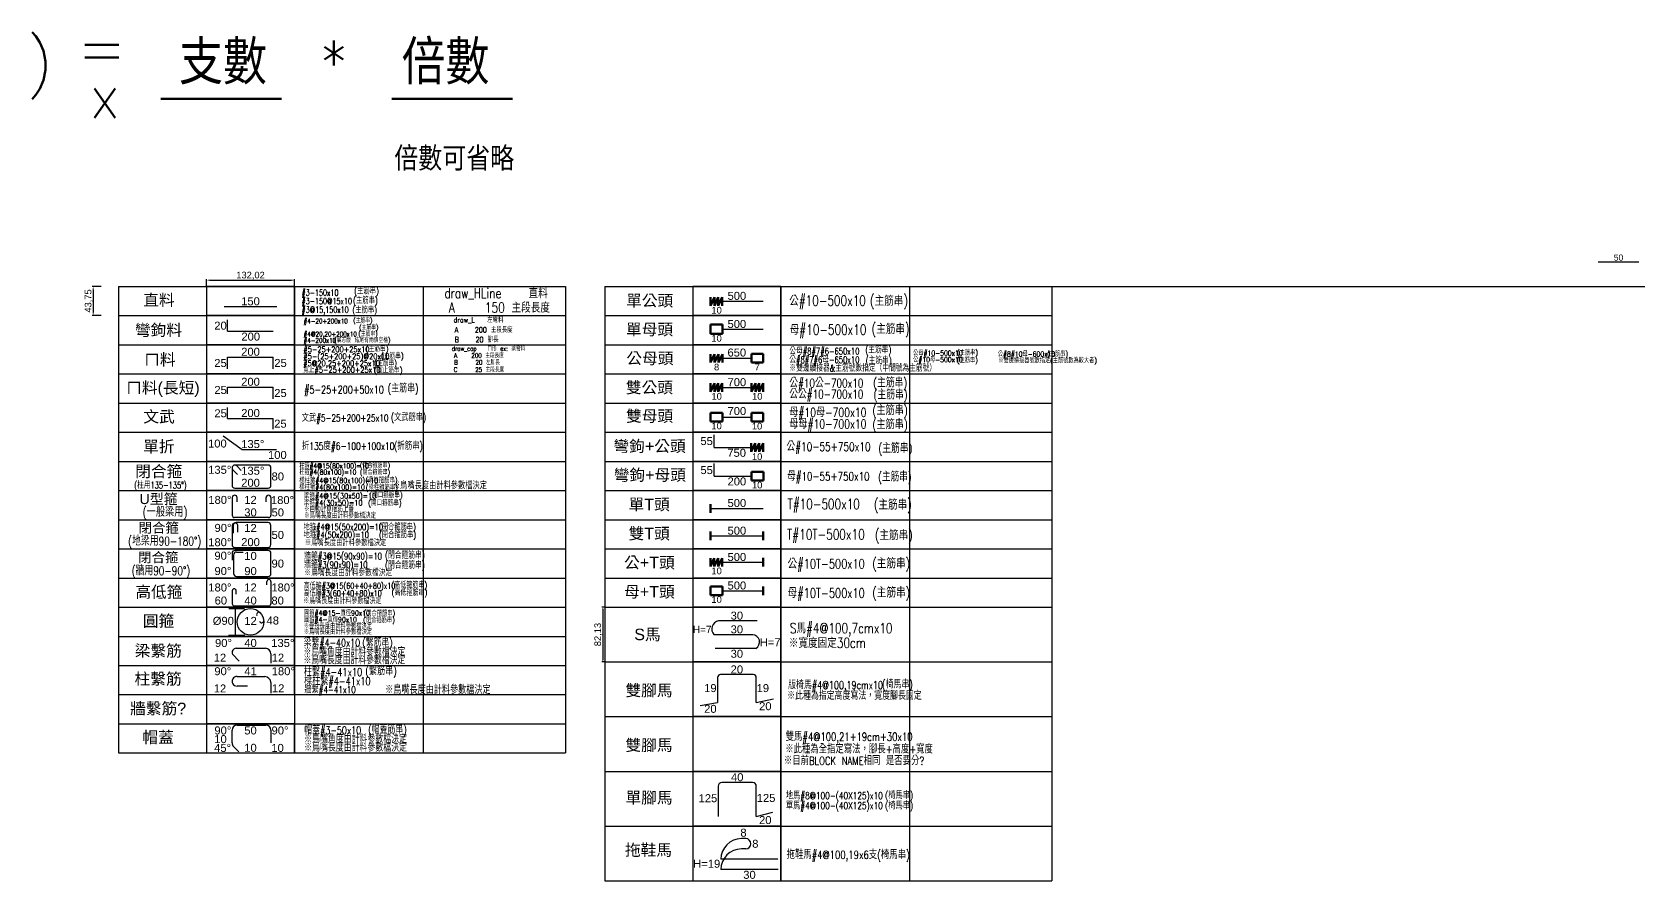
# Model space of a CAD drawing. Header units: centimetres. Extents: x 5610 to 10484, y -3338 to -105.
# Drawn here: x 8074 to 10484, y -1523 to -249 of the extents above; entities that cross this region are included whole.
import ezdxf
from ezdxf.enums import TextEntityAlignment as Align

# ---------------------------------------------------------------- set-up
doc = ezdxf.new("R2010")
doc.units = ezdxf.units.CM
doc.linetypes.add('DOT', pattern=[30, 15, -15])
for name, color, linetype in [('-取料', 31, 'Continuous'), ('1', 1, 'Continuous'), ('備註', 3, 'Continuous')]:
    doc.layers.add(name, color=color, linetype=linetype)
doc.styles.get("Standard").update_dxf_attribs({"font": 'arial.ttf'})
doc.styles.add('txt', font='txt.shx', dxfattribs={"height": 0.2, "bigfont": 'chineset.shx'})
doc.dimstyles.new('ISO-25', dxfattribs={"dimtxt": 2.5, "dimasz": 2.5, "dimexe": 1.25, "dimexo": 0.625, "dimtad": 1, "dimtxsty": 'Standard', "dimcen": 2.5, "dimadec": 0, "dimazin": 0, "dimtfac": 1, "dimtmove": 0, "dimatfit": 3, "dimfxl": 1, "dimarcsym": 0})

# ---------------------------------------------------------------- blocks, each defined once
blk = doc.blocks.new('*D42')
at = {"layer": '1', "color": 0, "lineweight": -2, "transparency": 16777216}
for p, q in [((8177.3, -630.7), (8163.9, -630.7)), ((8165.2, -635.7), (8165.2, -669.4)), ((8177.3, -674.4), (8163.9, -674.4))]:
    blk.add_line(p, q, dxfattribs=at)
at = {"layer": '1', "color": 0, "transparency": 16777216}
for points in [[(8164.3, -635.7), (8166, -635.7), (8165.2, -630.7)], [(8164.3, -669.4), (8166, -669.4), (8165.2, -674.4)]]:
    blk.add_solid(points, dxfattribs=at)
at = {"layer": 'Defpoints', "color": 0, "transparency": 16777216}
for p in [(8177.9, -630.7), (8165.2, -674.4), (8177.9, -674.4)]:
    blk.add_point(p, dxfattribs=at)
at = {"layer": '1', "color": 0, "transparency": 16777216, "insert": (8158.5, -652.5), "char_height": 10, "attachment_point": 5, "rotation": 90}
blk.add_mtext('43,75', dxfattribs=at)
blk = doc.blocks.new('*D43')
at = {"layer": '1', "color": 0, "lineweight": -2, "transparency": 16777216}
for p, q in [((8335.1, -630.6), (8335.1, -620)), ((8340.1, -621.3), (8462.2, -621.3)), ((8467.2, -630.6), (8467.2, -620))]:
    blk.add_line(p, q, dxfattribs=at)
at = {"layer": '1', "color": 0, "transparency": 16777216}
for points in [[(8340.1, -620.4), (8340.1, -622.1), (8335.1, -621.3)], [(8462.2, -620.4), (8462.2, -622.1), (8467.2, -621.3)]]:
    blk.add_solid(points, dxfattribs=at)
at = {"layer": 'Defpoints', "color": 0, "transparency": 16777216}
for p in [(8467.2, -621.3), (8335.1, -631.2), (8467.2, -631.2)]:
    blk.add_point(p, dxfattribs=at)
at = {"layer": '1', "color": 0, "transparency": 16777216, "insert": (8401.2, -614.6), "char_height": 10, "attachment_point": 5}
blk.add_mtext('132,02', dxfattribs=at)
blk = doc.blocks.new('*D44')
at = {"layer": '1', "color": 0, "lineweight": -2, "transparency": 16777216}
for p, q in [((8932, -1111.9), (8928.2, -1111.9)), ((8929.4, -1114.4), (8929.4, -1191.5)), ((8932, -1194), (8928.2, -1194))]:
    blk.add_line(p, q, dxfattribs=at)
at = {"layer": '1', "color": 0, "transparency": 16777216}
for points in [[(8929, -1114.4), (8929.8, -1114.4), (8929.4, -1111.9)], [(8929, -1191.5), (8929.8, -1191.5), (8929.4, -1194)]]:
    blk.add_solid(points, dxfattribs=at)
at = {"layer": 'Defpoints', "color": 0, "transparency": 16777216}
for p in [(8932.6, -1111.9), (8929.4, -1194), (8932.6, -1194)]:
    blk.add_point(p, dxfattribs=at)
at = {"layer": '1', "color": 0, "transparency": 16777216, "insert": (8922.8, -1153), "char_height": 10, "attachment_point": 5, "rotation": 90}
blk.add_mtext('82,13', dxfattribs=at)
blk = doc.blocks.new('draw_rebar_main')
at = {"layer": '1', "color": 1, "lineweight": 30}
blk.add_line((0, 0), (79.4, 0), dxfattribs=at)
at = {"layer": '1', "color": 2}
blk.add_attdef('A', text='', height=12, dxfattribs=at).set_placement((39.7, 2), align=Align.CENTER)
blk = doc.blocks.new('draw_rebar_double_fold')
at = {"layer": '1', "color": 1, "lineweight": 30}
for p, q in [((0, 0), (0, 17.5)), ((0, 17.5), (68.5, 17.5)), ((68.5, 0), (68.5, 17.5))]:
    blk.add_line(p, q, dxfattribs=at)
at = {"layer": '1', "color": 2}
blk.add_attdef('B', text='', height=12, dxfattribs=at).set_placement((34.3, 19.5), align=Align.CENTER)
blk.add_attdef('A', text='', height=12, dxfattribs=at).set_placement((-1.4, 2.6), align=Align.RIGHT)
blk.add_attdef('C', (70, 2.7), '', height=12, dxfattribs=at)
blk = doc.blocks.new('draw_rebar_double_fold_uneven')
at = {"color": 1, "lineweight": 30}
for p, q in [((0, 0), (0, 10.2)), ((0, 10.2), (68.5, 10.2)), ((68.5, -7.2), (68.5, 10.2))]:
    blk.add_line(p, q, dxfattribs=at)
at = {"color": 2}
blk.add_attdef('B', text='', height=12, dxfattribs=at).set_placement((34.3, 12.2), align=Align.CENTER)
blk.add_attdef('A', text='', height=12, dxfattribs=at).set_placement((-1.3, -0.1), align=Align.RIGHT)
blk.add_attdef('C', (69.9, -4.7), '', height=12, dxfattribs=at)
blk = doc.blocks.new('draw_rebar_single_fold')
at = {"layer": '1', "color": 1, "lineweight": 30}
for q in [(0, 17.3), (68.5, 0)]:
    blk.add_line((0, 0), q, dxfattribs=at)
at = {"layer": '1', "color": 2}
blk.add_attdef('A', text='', height=12, dxfattribs=at).set_placement((-1.4, 2.5), align=Align.RIGHT)
blk.add_attdef('B', text='', height=12, dxfattribs=at).set_placement((34.6, -13.9), align=Align.CENTER)
blk = doc.blocks.new('draw_rebar_single_fold_135')
at = {"layer": '1', "color": 1, "lineweight": 30}
for p, q in [((-28.4, 20.3), (0, 0)), ((0, 0), (51.6, 0))]:
    blk.add_line(p, q, dxfattribs=at)
at = {"color": 2}
blk.add_attdef('A', text='', height=12, dxfattribs=at).set_placement((-23.3, 2.9), align=Align.RIGHT)
blk.add_attdef('C', (-1.5, 2.1), '', height=12, dxfattribs=at)
blk.add_attdef('B', text='', height=12, dxfattribs=at).set_placement((52.7, -14.2), align=Align.CENTER)
blk = doc.blocks.new('draw_coupler_double_female')
at = {"color": 2, "lineweight": 50}
for p, q in [((18.1, 13), (0, 13)), ((0, 13), (0, 0)), ((18.1, 0), (0, 0)), ((18.1, 13), (18.1, 0)), ((61.5, 13), (61.5, 0)), ((79.4, 13), (61.5, 13)), ((79.4, 0.1), (61.5, 0)), ((79.4, 13), (79.4, 0))]:
    blk.add_line(p, q, dxfattribs=at)
at = {"color": 1, "lineweight": 30}
blk.add_line((18.1, 6.5), (61.5, 6.5), dxfattribs=at)
at = {"color": 2}
for tag, height, p in [('A', 12, (39.7, 9.9)), ('B', 10, (9.3, -11.5)), ('C', 10, (70, -11.8))]:
    blk.add_attdef(tag, text='', height=height, dxfattribs=at).set_placement(p, align=Align.CENTER)
blk = doc.blocks.new('draw_coupler_female_T')
at = {"color": 2, "lineweight": 50}
for p, q in [((18.1, 13), (0, 13)), ((0, 13), (0, 0)), ((18.1, 0), (0, 0)), ((18.1, 13), (18.1, 0)), ((79.4, 13), (79.4, 0))]:
    blk.add_line(p, q, dxfattribs=at)
at = {"color": 1, "lineweight": 30}
blk.add_line((18.1, 6.5), (79.4, 6.5), dxfattribs=at)
at = {"color": 2}
for tag, height, p in [('A', 12, (39.7, 8.5)), ('B', 10, (9.3, -11.6))]:
    blk.add_attdef(tag, text='', height=height, dxfattribs=at).set_placement(p, align=Align.CENTER)
blk = doc.blocks.new('draw_rebar_horse_slipper')
at = {"color": 1, "lineweight": 30}
for p, q in [((37.3, 46.5), (31, 46.5)), ((37.3, 46.5), (31, 46.5)), ((37.3, 31), (31, 31)), ((85.9, 0), (0, 0))]:
    blk.add_line(p, q, dxfattribs=at)
at = {"color": 1, "linetype": 'DOT', "lineweight": 30, "ltscale": 0.003}
blk.add_line((85.9, 15.5), (0, 15.5), dxfattribs=at)
at = {"color": 1, "lineweight": 30}
for centre, radius, start, end in [((31, 15.5), 31, 90, 180), ((31, 0), 31, 90, 180), ((37.3, 38.8), 7.75, 270, 90)]:
    blk.add_arc(centre, radius, start, end, dxfattribs=at)
at = {"color": 2}
for tag, p in [('C', (34, 49.4)), ('A', (43, -13.8))]:
    blk.add_attdef(tag, text='', height=12, dxfattribs=at).set_placement(p, align=Align.CENTER)
blk.add_attdef('D', (47.1, 32.8), '', height=12, dxfattribs=at)
blk.add_attdef('B', text='', height=12, dxfattribs=at).set_placement((-0.9, 2.8), align=Align.RIGHT)
blk = doc.blocks.new('draw_rebar_double_fold_wenwu')
at = {"layer": '1', "color": 1, "lineweight": 30}
for p, q in [((0, 0), (0, 16.1)), ((0, 0), (68.5, 0)), ((68.5, -16), (68.5, 0))]:
    blk.add_line(p, q, dxfattribs=at)
at = {"color": 2}
blk.add_attdef('A', text='', height=12, dxfattribs=at).set_placement((-1.3, 1.6), align=Align.RIGHT)
blk.add_attdef('B', text='', height=12, dxfattribs=at).set_placement((34.3, 2), align=Align.CENTER)
blk.add_attdef('C', (69.8, -14), '', height=12, dxfattribs=at)
blk = doc.blocks.new('draw_rebar_hoop_column')
at = {"color": 1, "lineweight": 30}
for p, q in [((-1.3, 30.9), (-1.2, 2.8)), ((0, 27.7), (7.1, 20.6)), ((56.1, 35.4), (3.2, 35.4)), ((13.4, 27), (6.3, 34)), ((60.6, 3.2), (60.6, 30.9)), ((3.2, -1.3), (56.1, -1.3))]:
    blk.add_line(p, q, dxfattribs=at)
for centre, radius, start, end in [((3.2, 30.9), 4.5, 45, 180), ((3.2, 30.9), 4.5, 90, 225), ((56.1, 30.9), 4.5, 0, 90), ((3.1, 3), 4.31, 177.3984, 271.0773), ((56.1, 3.2), 4.5, 270, 0)]:
    blk.add_arc(centre, radius, start, end, dxfattribs=at)
at = {"color": 2}
for tag, p in [('D', (-2.5, 21.5)), ('E', (-2.5, 1))]:
    blk.add_attdef(tag, text='', height=12.8, dxfattribs=at).set_placement(p, align=Align.RIGHT)
for tag, p in [('C', (31.7, 20)), ('A', (28.1, 0.8))]:
    blk.add_attdef(tag, text='', height=12.8, dxfattribs=at).set_placement(p, align=Align.CENTER)
blk.add_attdef('B', (61.6, 10.9), '', height=12.8, dxfattribs=at)
blk = doc.blocks.new('draw_rebar_hoop_U')
at = {"color": 1, "lineweight": 30}
for p, q in [((-1.1, 30.5), (-1.1, 2.8)), ((6.7, 24), (6.7, 30.5)), ((52.4, 24), (52.4, 30.5)), ((60.2, 30.5), (60.2, 2.8)), ((56.3, -1.1), (2.8, -1.1))]:
    blk.add_line(p, q, dxfattribs=at)
for centre, start, end in [((2.8, 30.5), 0, 180), ((56.3, 30.5), 0, 180), ((2.8, 2.8), 180, 270), ((56.3, 2.8), 270, 0)]:
    blk.add_arc(centre, 3.9, start, end, dxfattribs=at)
at = {"color": 2}
blk.add_attdef('D', text='', height=12.6, dxfattribs=at).set_placement((-2.3, 20.7), align=Align.RIGHT)
for tag, p in [('C', (27.9, 20.7)), ('A', (27.9, 0.9))]:
    blk.add_attdef(tag, text='', height=12.6, dxfattribs=at).set_placement(p, align=Align.CENTER)
for tag, p in [('E', (60.3, 20.4)), ('B', (61.2, 0.9))]:
    blk.add_attdef(tag, p, '', height=12.6, dxfattribs=at)
blk = doc.blocks.new('draw_rebar_hoop_ground')
at = {"color": 1, "lineweight": 30}
for p, q in [((-1.5, 33.1), (-1.6, 3.4)), ((0.4, 34.2), (0.4, 21.8)), ((55.9, 38.6), (4.9, 38.8)), ((7.5, 23.1), (7.5, 33.1)), ((60.4, 3.4), (60.4, 34.1)), ((2.9, -1.1), (55.9, -1.1))]:
    blk.add_line(p, q, dxfattribs=at)
for centre, radius, start, end in [((3, 33.6), 4.53, 353.3773, 186.6227), ((4.9, 34.3), 4.52, 90.2606, 181.0243), ((55.9, 34.1), 4.5, 0, 90), ((2.9, 3.4), 4.5, 180, 270), ((55.9, 3.4), 4.5, 270, 0)]:
    blk.add_arc(centre, radius, start, end, dxfattribs=at)
at = {"color": 2}
for tag, p in [('D', (-2.6, 23.8)), ('E', (-2.7, 0.9))]:
    blk.add_attdef(tag, text='', height=12.8, dxfattribs=at).set_placement(p, align=Align.RIGHT)
for tag, p in [('C', (27.9, 23.7)), ('A', (27.9, 1))]:
    blk.add_attdef(tag, text='', height=12.8, dxfattribs=at).set_placement(p, align=Align.CENTER)
blk.add_attdef('B', (61.5, 12.6), '', height=12.8, dxfattribs=at)
blk = doc.blocks.new('draw_rebar_hoop_wall1')
at = {"color": 1, "lineweight": 30}
for p, q in [((-3.6, 33.1), (-3.6, 23.1)), ((-1.4, 30.7), (-1.3, 3.2)), ((50.2, 37.6), (0.9, 37.6)), ((3.1, 35.2), (13.1, 35.2)), ((54.7, 3), (54.7, 33.1)), ((3.2, -1.3), (50.2, -1.5))]:
    blk.add_line(p, q, dxfattribs=at)
for centre, start, end in [((0.9, 33.1), 90, 180), ((3.1, 30.7), 90, 180), ((50.2, 33.1), 0, 90), ((3.2, 3.2), 180, 270), ((50.2, 3), 270, 0)]:
    blk.add_arc(centre, 4.5, start, end, dxfattribs=at)
at = {"color": 2}
for tag, p in [('D', (-4.7, 23.7)), ('E', (-4.6, 0.7))]:
    blk.add_attdef(tag, text='', height=12, dxfattribs=at).set_placement(p, align=Align.RIGHT)
for tag, p in [('C', (24.1, 23.4)), ('A', (24.1, 0.6))]:
    blk.add_attdef(tag, text='', height=12, dxfattribs=at).set_placement(p, align=Align.CENTER)
blk.add_attdef('B', (55.6, 11.9), '', height=12, dxfattribs=at)
blk = doc.blocks.new('draw_rebar_hoop_hi_low')
at = {"color": 1, "lineweight": 30}
for p, q in [((51.4, 30.7), (51.4, 35.7)), ((57.4, 35.7), (57.4, 2.1)), ((-0.7, 21.8), (-0.7, 2.1)), ((5.3, 16.8), (5.3, 21.8)), ((2.3, -0.9), (54.4, -0.9))]:
    blk.add_line(p, q, dxfattribs=at)
for centre, start, end in [((2.3, 21.8), 0, 180), ((54.4, 35.7), 0, 180), ((2.3, 2.1), 180, 270), ((54.4, 2.1), 270, 0)]:
    blk.add_arc(centre, 3, start, end, dxfattribs=at)
at = {"color": 2}
for tag, p in [('E', (-1.8, 20.7)), ('B', (-8.4, 1.1))]:
    blk.add_attdef(tag, text='', height=12, dxfattribs=at).set_placement(p, align=Align.RIGHT)
for tag, p in [('D', (26.8, 20.7)), ('A', (26.8, 1.1))]:
    blk.add_attdef(tag, text='', height=12, dxfattribs=at).set_placement(p, align=Align.CENTER)
for tag, p in [('F', (58.1, 20.7)), ('C', (58.2, 1.1))]:
    blk.add_attdef(tag, p, '', height=12, dxfattribs=at)
blk = doc.blocks.new('draw_rebar_hoop_circle1')
at = {"color": 255}
for p, q in [((-32.6, 20), (-9, 20)), ((-22.9, 20), (-22.9, -20)), ((-32.9, -20), (-8.4, -20))]:
    blk.add_line(p, q, dxfattribs=at)
at = {"color": 1, "lineweight": 30}
blk.add_circle((0, 0), 20, dxfattribs=at)
at = {"layer": '1', "color": 1, "lineweight": 30}
for centre, radius, start, end in [((12.5, 11.2), 3.33, 31.6047, 206.3655), ((16.8, 1.9), 3.26, 194.5017, 350.3926)]:
    blk.add_arc(centre, radius, start, end, dxfattribs=at)
at = {"color": 2}
blk.add_attdef('A', text='', height=12, dxfattribs=at).set_placement((-24.9, -4.4), align=Align.RIGHT)
blk.add_attdef('C', text='', height=12, dxfattribs=at).set_placement((0.1, 1.6), align=Align.MIDDLE)
blk.add_attdef('B', (24.1, -3.9), '', height=12, dxfattribs=at)
blk = doc.blocks.new('draw_rebar_tie_90_135')
at = {"color": 1, "lineweight": 30}
for p, q in [((11, 0.8), (0.6, 11.2)), ((6.5, 20.2), (50.1, 20.2)), ((58.4, 11.9), (58.4, -2.1))]:
    blk.add_line(p, q, dxfattribs=at)
for centre, radius, start, end in [((6.7, 13.6), 6.59, 92.0123, 201.8732), ((50.1, 11.9), 8.32, 0, 90)]:
    blk.add_arc(centre, radius, start, end, dxfattribs=at)
at = {"color": 2}
for tag, p in [('D', (-0.1, 22.2)), ('B', (-8.7, 0.1))]:
    blk.add_attdef(tag, text='', height=12, dxfattribs=at).set_placement(p, align=Align.RIGHT)
blk.add_attdef('A', text='', height=12, dxfattribs=at).set_placement((27.8, 22.2), align=Align.CENTER)
for tag, p in [('E', (58.9, 22.2)), ('C', (59.6, 0.2))]:
    blk.add_attdef(tag, p, '', height=12, dxfattribs=at)
blk = doc.blocks.new('draw_rebar_tie_90_180')
at = {"color": 1, "lineweight": 30}
for p, q in [((7.9, 14.3), (49.4, 14.3)), ((23.5, 0), (7.9, 0)), ((58.7, 5.3), (58.7, -10.7))]:
    blk.add_line(p, q, dxfattribs=at)
for centre, radius, start, end in [((7.6, 7.2), 7.16, 86.9929, 273.0071), ((49.2, 4.8), 9.47, 2.8436, 88.8225)]:
    blk.add_arc(centre, radius, start, end, dxfattribs=at)
at = {"color": 2}
for tag, p in [('D', (-0.8, 16.3)), ('B', (-8.4, -9.6))]:
    blk.add_attdef(tag, text='', height=12, dxfattribs=at).set_placement(p, align=Align.RIGHT)
blk.add_attdef('A', text='', height=12, dxfattribs=at).set_placement((28.1, 16.3), align=Align.CENTER)
for tag, p in [('E', (59.9, 16.3)), ('C', (60.2, -9.4))]:
    blk.add_attdef(tag, p, '', height=12, dxfattribs=at)
blk = doc.blocks.new('draw_rebar_tie_cap')
at = {"color": 1, "lineweight": 30}
for p, q in [((-10.3, 13.4), (-10.3, 32.6)), ((-2.7, 40.2), (40.5, 40.2)), ((48, 32.6), (48, 13.7)), ((0, 0), (-8, 8))]:
    blk.add_line(p, q, dxfattribs=at)
for centre, start, end in [((-2.7, 32.6), 90, 180), ((40.5, 32.6), 0, 90), ((-2.7, 13.4), 180, 225)]:
    blk.add_arc(centre, 7.56, start, end, dxfattribs=at)
at = {"color": 2}
for tag, p in [('B', (-27.6, 13.1)), ('A', (17.4, 26.1)), ('C', (17.4, 0.1))]:
    blk.add_attdef(tag, text='', height=12, dxfattribs=at).set_placement(p, align=Align.CENTER)
for tag, p in [('E', (-11.4, 26.1)), ('F', (-11.7, -0.1))]:
    blk.add_attdef(tag, text='', height=12, dxfattribs=at).set_placement(p, align=Align.RIGHT)
for tag, p in [('G', (49, 26.1)), ('D', (48.7, -0.1))]:
    blk.add_attdef(tag, p, '', height=12, dxfattribs=at)
blk = doc.blocks.new('draw_rebar_horse_single_legged')
at = {"color": 1, "lineweight": 30}
for p, q in [((51.6, 51), (5.7, 51)), ((0, 45.4), (0, 0)), ((57.2, 0), (57.2, 45.4)), ((57.2, 0), (82.2, 6.3))]:
    blk.add_line(p, q, dxfattribs=at)
for centre, start, end in [((5.7, 45.4), 90, 180), ((51.6, 45.4), 0, 90)]:
    blk.add_arc(centre, 5.65, start, end, dxfattribs=at)
at = {"color": 2}
for tag, p in [('B', (28.6, 52.8)), ('D', (70.7, -11.5))]:
    blk.add_attdef(tag, text='', height=12, dxfattribs=at).set_placement(p, align=Align.CENTER)
blk.add_attdef('A', text='', height=12, dxfattribs=at).set_placement((-1.3, 21.3), align=Align.RIGHT)
blk.add_attdef('C', (57.9, 21.7), '', height=12, dxfattribs=at)
blk = doc.blocks.new('draw_rebar_horse_double_legged')
at = {"color": 1, "lineweight": 30}
for p, q in [((26.1, 41.8), (26.1, 4.4)), ((79.7, 46.5), (30.8, 46.5)), ((84.3, 4.4), (84.3, 41.8)), ((0, 0), (26.1, 4.4)), ((84.3, 4.4), (110.4, 9.7))]:
    blk.add_line(p, q, dxfattribs=at)
for centre, start, end in [((30.8, 41.8), 90, 180), ((79.7, 41.8), 0, 90)]:
    blk.add_arc(centre, 4.66, start, end, dxfattribs=at)
at = {"color": 2}
for tag, p in [('C', (55.2, 48)), ('A', (15.5, -11.1)), ('E', (97.9, -7.2))]:
    blk.add_attdef(tag, text='', height=12, dxfattribs=at).set_placement(p, align=Align.CENTER)
blk.add_attdef('B', text='', height=12, dxfattribs=at).set_placement((24.8, 20), align=Align.RIGHT)
blk.add_attdef('D', (84.9, 20), '', height=12, dxfattribs=at)
blk = doc.blocks.new('draw_rebar_horse_s')
at = {"color": 1, "lineweight": 30}
for p, q in [((63.3, 41.1), (5.2, 41.1)), ((56.4, 20.5), (-1.7, 20.5)), ((61.3, 0), (0, 0))]:
    blk.add_line(p, q, dxfattribs=at)
for centre, radius, start, end in [((7.4, 28.9), 12.4, 100.0453, 222.4393), ((55.7, 9.5), 11, 300.1635, 86.7227)]:
    blk.add_arc(centre, radius, start, end, dxfattribs=at)
at = {"color": 2}
for tag, p in [('A', (32.6, 43.1)), ('C', (32.6, 22.5)), ('E', (32.6, -14.1))]:
    blk.add_attdef(tag, text='', height=12, dxfattribs=at).set_placement(p, align=Align.CENTER)
blk.add_attdef('B', text='', height=10.8, dxfattribs=at).set_placement((-5.3, 23), align=Align.RIGHT)
blk.add_attdef('D', (67, 3.2), '', height=12, dxfattribs=at)
blk = doc.blocks.new('draw_coupler_male_T')
at = {"color": 2, "lineweight": 50}
for p, q in [((5.9, 12.6), (0, 0)), ((0, 12.6), (0, 0)), ((5.9, 12.6), (0, 0)), ((0, 12.6), (0, 0)), ((5.9, 12.6), (5.9, 0)), ((11.7, 12.6), (5.9, 0)), ((5.9, 12.6), (5.9, 0)), ((11.7, 12.6), (5.9, 0)), ((11.7, 12.6), (11.7, 0)), ((17.6, 12.6), (11.7, 0)), ((11.7, 12.6), (11.7, 0)), ((17.6, 12.6), (11.7, 0)), ((17.6, 12.6), (17.6, 0)), ((17.6, 12.6), (17.6, 0)), ((79.4, 12.8), (79.4, -0.2))]:
    blk.add_line(p, q, dxfattribs=at)
at = {"color": 1, "lineweight": 30}
blk.add_line((0, 6.3), (79.4, 6.3), dxfattribs=at)
at = {"color": 2}
for tag, height, p in [('A', 12, (39.7, 8.3)), ('B', 10, (9.3, -11.6))]:
    blk.add_attdef(tag, text='', height=height, dxfattribs=at).set_placement(p, align=Align.CENTER)
blk = doc.blocks.new('draw_coupler_double_T')
at = {"color": 2, "lineweight": 50}
for p, q in [((0, 13), (0, 0)), ((79.4, 13), (79.4, 0))]:
    blk.add_line(p, q, dxfattribs=at)
at = {"color": 1, "lineweight": 30}
blk.add_line((0, 6.5), (79.4, 6.5), dxfattribs=at)
at = {"color": 2}
blk.add_attdef('A', text='', height=12, dxfattribs=at).set_placement((39.7, 8.5), align=Align.CENTER)
blk = doc.blocks.new('draw_coupler_single_T')
at = {"color": 2, "lineweight": 50}
blk.add_line((0, 13), (0, 0), dxfattribs=at)
at = {"color": 1, "lineweight": 30}
blk.add_line((0, 6.5), (79.4, 6.5), dxfattribs=at)
at = {"color": 2}
blk.add_attdef('A', text='', height=12, dxfattribs=at).set_placement((39.7, 8.5), align=Align.CENTER)
blk = doc.blocks.new('draw_coupler_female_fold')
at = {"color": 1, "lineweight": 30}
for q in [(0, 18.7), (55.8, 0)]:
    blk.add_line((0, 0), q, dxfattribs=at)
at = {"color": 2, "lineweight": 50}
for p, q in [((55.8, 6.5), (55.8, -6.5)), ((73.7, 6.5), (55.8, 6.5)), ((73.7, 6.5), (73.7, -6.5)), ((73.7, -6.5), (55.8, -6.5))]:
    blk.add_line(p, q, dxfattribs=at)
at = {"color": 2}
blk.add_attdef('A', text='', height=12, dxfattribs=at).set_placement((-2, 3), align=Align.RIGHT)
for tag, height, p in [('B', 12, (34, -14)), ('C', 10, (64.5, -18.5))]:
    blk.add_attdef(tag, text='', height=height, dxfattribs=at).set_placement(p, align=Align.CENTER)
blk = doc.blocks.new('draw_coupler_male_fold')
at = {"color": 1, "lineweight": 30}
for q in [(0, 18.7), (73.4, 0)]:
    blk.add_line((0, 0), q, dxfattribs=at)
at = {"color": 2, "lineweight": 50}
for p, q in [((61.4, 6.5), (55.4, -6.5)), ((55.4, 6.5), (55.4, -6.5)), ((61.4, 6.5), (61.4, -6.5)), ((67.4, 6.5), (61.4, -6.5)), ((67.4, 6.5), (67.4, -6.5)), ((73.4, 6.5), (67.4, -6.5)), ((73.4, 6.5), (73.4, -6.5))]:
    blk.add_line(p, q, dxfattribs=at)
at = {"color": 2}
blk.add_attdef('A', text='', height=12, dxfattribs=at).set_placement((-2, 3.5), align=Align.RIGHT)
for tag, height, p in [('B', 12, (33.7, -14.1)), ('C', 10, (64.4, -18.8))]:
    blk.add_attdef(tag, text='', height=height, dxfattribs=at).set_placement(p, align=Align.CENTER)
blk = doc.blocks.new('draw_coupler_double_male')
at = {"color": 2, "lineweight": 50}
for p, q in [((6, 12.8), (0, 0)), ((0, 12.8), (0, 0)), ((6, 12.8), (6, 0)), ((11.9, 12.8), (6, 0)), ((11.9, 12.8), (11.9, 0)), ((17.9, 12.8), (11.9, 0)), ((17.9, 12.8), (17.9, 0)), ((67.5, 12.9), (61.5, 0)), ((61.5, 12.9), (61.5, 0)), ((67.5, 12.9), (67.5, 0)), ((73.4, 12.9), (67.5, 0)), ((73.4, 12.9), (73.4, 0)), ((79.4, 12.9), (73.4, 0)), ((79.4, 12.9), (79.4, 0))]:
    blk.add_line(p, q, dxfattribs=at)
at = {"color": 1, "lineweight": 30}
blk.add_line((0, 6.4), (79.4, 6.4), dxfattribs=at)
at = {"color": 2}
for tag, height, p in [('A', 12, (39.7, 8.4)), ('B', 10, (9.4, -11.8)), ('C', 10, (70.3, -11.8))]:
    blk.add_attdef(tag, text='', height=height, dxfattribs=at).set_placement(p, align=Align.CENTER)
blk = doc.blocks.new('draw_coupler_male_female')
at = {"color": 1, "lineweight": 30}
blk.add_line((-0.2, 6.5), (61.4, 6.5), dxfattribs=at)
at = {"color": 2, "lineweight": 50}
for p, q in [((6, 12.9), (0, 0)), ((0, 12.9), (0, 0)), ((6, 12.9), (6, 0)), ((12, 12.9), (6, 0)), ((12, 12.9), (12, 0)), ((18, 12.9), (12, 0)), ((18, 12.9), (18, 0)), ((61.4, 13), (61.4, 0)), ((79.2, 13), (61.4, 13)), ((79.2, 13), (79.2, 0)), ((79.2, 0), (61.4, 0))]:
    blk.add_line(p, q, dxfattribs=at)
at = {"color": 2}
for tag, height, p in [('A', 12, (39.5, 9.1)), ('B', 10, (9.2, -11.7)), ('C', 10, (70.1, -11.7))]:
    blk.add_attdef(tag, text='', height=height, dxfattribs=at).set_placement(p, align=Align.CENTER)
blk = doc.blocks.new('draw_coupler_female')
at = {"color": 2, "lineweight": 50}
for p, q in [((0, 13.9), (0, 0)), ((18.1, 13.9), (0, 13.9)), ((18.1, 0), (0, 0)), ((18.1, 13.9), (18.1, 0))]:
    blk.add_line(p, q, dxfattribs=at)
at = {"color": 1, "lineweight": 30}
blk.add_line((18.1, 6.9), (79.4, 6.9), dxfattribs=at)
at = {"color": 2}
for tag, height, p in [('A', 12, (39.7, 8.9)), ('B', 10, (9.3, -11.6))]:
    blk.add_attdef(tag, text='', height=height, dxfattribs=at).set_placement(p, align=Align.CENTER)
blk = doc.blocks.new('draw_coupler_male')
at = {"color": 2, "lineweight": 50}
for p, q in [((6, 13), (0, 0.1)), ((0, 13), (0, 0.1)), ((6, 13), (6, 0.1)), ((11.9, 13), (6, 0.1)), ((11.9, 13), (11.9, 0.1)), ((17.9, 13), (11.9, 0.1)), ((17.9, 13), (17.9, 0.1))]:
    blk.add_line(p, q, dxfattribs=at)
at = {"color": 1, "lineweight": 30}
blk.add_line((0, 7), (79.4, 7), dxfattribs=at)
at = {"color": 2}
for tag, height, p in [('A', 12, (39.7, 9)), ('B', 10, (9.3, -11.6))]:
    blk.add_attdef(tag, text='', height=height, dxfattribs=at).set_placement(p, align=Align.CENTER)

msp = doc.modelspace()

# ---------------------------------------------------------------- linework, layer by layer
for p, q in [((8203.13, -630.67), (8873.384, -630.67)), ((8203.13, -630.67), (8203.13, -1330.67)), ((8335.148, -630.67), (8335.148, -1330.67)), ((8467.165, -630.67), (8467.165, -1330.67)), ((8659.916, -630.67), (8659.916, -1330.67)), ((8873.384, -630.67), (8873.384, -1330.67)), ((8932.615, -630.67), (9602.868, -630.67)), ((8932.615, -630.67), (8932.615, -1522.554)), ((9064.632, -630.67), (9064.632, -1522.554)), ((9196.65, -630.67), (9196.65, -1522.554)), ((9389.4, -630.67), (9389.4, -1522.554)), ((9602.868, -630.67), (9602.868, -1522.554)), ((8203.13, -674.42), (8873.384, -674.42)), ((8203.13, -674.42), (8873.384, -674.42)), ((8932.615, -674.42), (9602.868, -674.42)), ((8203.13, -718.17), (8873.384, -718.17)), ((8932.615, -718.17), (9602.868, -718.17)), ((8203.13, -761.92), (8873.384, -761.92)), ((8932.615, -761.92), (9602.868, -761.92)), ((8203.13, -805.67), (8873.384, -805.67)), ((8932.615, -805.67), (9602.868, -805.67)), ((8203.13, -849.42), (8873.384, -849.42)), ((8932.615, -849.418), (9603.291, -849.418)), ((8203.13, -893.17), (8873.384, -893.17)), ((8932.615, -893.168), (9603.291, -893.168)), ((8203.13, -936.92), (8873.384, -936.92)), ((8932.615, -936.918), (9603.291, -936.918)), ((8203.13, -980.67), (8873.384, -980.67)), ((8932.615, -980.668), (9603.291, -980.668)), ((8203.13, -1024.42), (8873.384, -1024.42)), ((8932.615, -1024.418), (9603.291, -1024.418)), ((8203.13, -1068.17), (8873.384, -1068.17)), ((8932.615, -1068.168), (9603.291, -1068.168)), ((8203.13, -1111.92), (8873.384, -1111.92)), ((8203.13, -1111.92), (8873.199, -1111.92)), ((8203.13, -1111.93), (8873.384, -1111.93)), ((8203.13, -1111.932), (8873.384, -1111.932)), ((8932.615, -1111.918), (9603.291, -1111.918)), ((8203.13, -1155.67), (8873.384, -1155.67)), ((8203.13, -1199.42), (8873.384, -1199.42)), ((8932.615, -1194.045), (9603.291, -1194.045)), ((8203.13, -1243.17), (8873.384, -1243.17)), ((8932.615, -1276.172), (9603.291, -1276.172)), ((8203.13, -1286.92), (8873.384, -1286.92)), ((8203.13, -1330.67), (8873.384, -1330.67)), ((8932.615, -1358.3), (9603.291, -1358.3)), ((8932.615, -1440.427), (9603.291, -1440.427)), ((8932.615, -1522.554), (9603.291, -1522.554))]:
    msp.add_line(p, q)
msp.add_ray((9080.942, -630.67), (1, 0))
for points in [[(8335.148, -630.67), (8335.148, -674.42), (8467.165, -674.42), (8467.165, -630.67), (8335.148, -630.67)], [(9064.632, -630.67), (9064.632, -674.42), (9196.65, -674.42), (9196.65, -630.67), (9064.632, -630.67)], [(8335.148, -674.42), (8335.148, -718.17), (8467.165, -718.17), (8467.165, -674.42), (8335.148, -674.42)], [(9064.632, -674.42), (9064.632, -718.17), (9196.65, -718.17), (9196.65, -674.42), (9064.632, -674.42)], [(8335.148, -718.17), (8335.148, -761.92), (8467.165, -761.92), (8467.165, -718.17), (8335.148, -718.17)], [(9064.632, -718.17), (9064.632, -761.92), (9196.65, -761.92), (9196.65, -718.17), (9064.632, -718.17)], [(8335.148, -761.92), (8335.148, -805.67), (8467.165, -805.67), (8467.165, -761.92), (8335.148, -761.92)], [(9064.632, -761.92), (9064.632, -805.67), (9196.65, -805.67), (9196.65, -761.92), (9064.632, -761.92)], [(8335.148, -805.67), (8335.148, -849.42), (8467.165, -849.42), (8467.165, -805.67), (8335.148, -805.67)], [(9064.632, -805.668), (9064.632, -849.418), (9196.65, -849.418), (9196.65, -805.668), (9064.632, -805.668)], [(8335.148, -849.42), (8335.148, -893.17), (8467.165, -893.17), (8467.165, -849.42), (8335.148, -849.42)], [(9064.632, -849.418), (9064.632, -893.168), (9196.65, -893.168), (9196.65, -849.418), (9064.632, -849.418)], [(8335.148, -893.17), (8335.148, -936.92), (8467.165, -936.92), (8467.165, -893.17), (8335.148, -893.17)], [(9064.632, -893.168), (9064.632, -936.918), (9196.65, -936.918), (9196.65, -893.168), (9064.632, -893.168)], [(8335.148, -936.92), (8335.148, -980.67), (8467.165, -980.67), (8467.165, -936.92), (8335.148, -936.92)], [(9064.632, -936.918), (9064.632, -980.668), (9196.65, -980.668), (9196.65, -936.918), (9064.632, -936.918)], [(8335.148, -980.67), (8335.148, -1024.42), (8467.165, -1024.42), (8467.165, -980.67), (8335.148, -980.67)], [(9064.632, -980.668), (9064.632, -1024.418), (9196.65, -1024.418), (9196.65, -980.668), (9064.632, -980.668)], [(8335.148, -1024.42), (8335.148, -1068.17), (8467.165, -1068.17), (8467.165, -1024.42), (8335.148, -1024.42)], [(9064.632, -1024.418), (9064.632, -1068.168), (9196.65, -1068.168), (9196.65, -1024.418), (9064.632, -1024.418)], [(8335.148, -1068.182), (8335.148, -1111.932), (8467.165, -1111.932), (8467.165, -1068.182), (8335.148, -1068.182)], [(9064.632, -1068.168), (9064.632, -1111.918), (9196.65, -1111.918), (9196.65, -1068.168), (9064.632, -1068.168)], [(8335.148, -1111.92), (8335.148, -1155.67), (8467.165, -1155.67), (8467.165, -1111.92), (8335.148, -1111.92)], [(9064.632, -1111.918), (9064.632, -1194.045), (9196.65, -1194.045), (9196.65, -1111.918), (9064.632, -1111.918)], [(8335.148, -1155.67), (8335.148, -1199.42), (8467.165, -1199.42), (8467.165, -1155.67), (8335.148, -1155.67)], [(8335.148, -1199.42), (8335.148, -1243.17), (8467.165, -1243.17), (8467.165, -1199.42), (8335.148, -1199.42)], [(9064.632, -1194.045), (9064.632, -1276.172), (9196.65, -1276.172), (9196.65, -1194.045), (9064.632, -1194.045)], [(9064.632, -1276.172), (9064.632, -1358.3), (9196.65, -1358.3), (9196.65, -1276.172), (9064.632, -1276.172)], [(8335.148, -1286.92), (8335.148, -1330.67), (8467.165, -1330.67), (8467.165, -1286.92), (8335.148, -1286.92)], [(9064.632, -1358.3), (9064.632, -1440.427), (9196.65, -1440.427), (9196.65, -1358.3), (9064.632, -1358.3)], [(9064.632, -1440.427), (9064.632, -1522.554), (9196.65, -1522.554), (9196.65, -1440.427), (9064.632, -1440.427)]]:
    msp.add_lwpolyline(points)

# ---------------------------------------------------------------- block references
for name, p, xscale, yscale, zscale, values in [('draw_rebar_main', (10422.587, -593.523), 0.7675438596491228, 0.7675438596491228, 0.7675438596491228, {'A': '50'}), ('draw_rebar_hoop_column', (8374.776, -932.013), 0.9404861871321262, 0.9404861871321262, 0.9404861871321262, {'A': '200', 'B': '80', 'C': '135%%D', 'D': '135%%D'}), ('draw_rebar_hoop_U', (8374.705, -976.546), 0.9491097936841596, 0.9491097936841596, 0.9491097936841596, {'A': '30', 'B': '50', 'C': '12', 'D': '180%%D', 'E': '180%%D'}), ('draw_rebar_hoop_ground', (8375.014, -1021.282), 0.9381381967648289, 0.9381381967648289, 0.9381381967648289, {'A': '200', 'B': '50', 'C': '12', 'D': '90%%D', 'E': '180%%D'})]:
    msp.add_blockref(name, p, dxfattribs=dict(xscale=xscale, yscale=yscale, zscale=zscale)).add_auto_attribs(values)
for name, p, values in [('draw_rebar_main', (8361.462, -660.985), {'A': '150'}), ('draw_coupler_male', (9090.942, -659.786), {'A': '500', 'B': '10'}), ('draw_rebar_single_fold', (8366.903, -698.022), {'A': '20', 'B': '200'}), ('draw_coupler_female', (9090.942, -701.898), {'A': '500', 'B': '10'}), ('draw_rebar_double_fold', (8366.903, -754.163), {'A': '25', 'B': '200', 'C': '25'}), ('draw_coupler_male_female', (9091.075, -744.959), {'A': '650', 'B': '8', 'C': '7'}), ('draw_rebar_double_fold_uneven', (8366.903, -791.907), {'A': '25', 'B': '200', 'C': '25'}), ('draw_coupler_double_male', (9090.942, -788.748), {'A': '700', 'B': '10', 'C': '10'}), ('draw_rebar_double_fold_wenwu', (8366.903, -828.611), {'A': '25', 'B': '200', 'C': '25'}), ('draw_coupler_double_female', (9090.942, -833.52), {'A': '700', 'B': '10', 'C': '10'}), ('draw_rebar_single_fold_135', (8388.744, -875.289), {'A': '100', 'B': '100', 'C': '135%%d'}), ('draw_coupler_male_fold', (9096.623, -872.181), {'A': '55', 'B': '750', 'C': '10'}), ('draw_coupler_female_fold', (9096.648, -915.209), {'A': '55', 'B': '200', 'C': '10'}), ('draw_coupler_single_T', (9090.942, -970.126), {'A': '500'}), ('draw_coupler_double_T', (9090.942, -1011.608), {'A': '500'}), ('draw_rebar_hoop_wall1', (8377.102, -1064.395), {'A': '90', 'B': '90', 'C': '10', 'D': '90%%D', 'E': '90%%D'}), ('draw_coupler_male_T', (9090.942, -1050.88), {'A': '500', 'B': '10'}), ('draw_rebar_hoop_hi_low', (8374.379, -1109.059), {'A': '40', 'B': '60', 'C': '80', 'D': '12', 'E': '180%%D', 'F': '180%%D'}), ('draw_coupler_female_T', (9090.942, -1093.859), {'A': '500', 'B': '10'}), ('draw_rebar_hoop_circle1', (8401.157, -1133.987), {'A': '%%C90', 'B': '48', 'C': '12'}), ('draw_rebar_horse_s', (9098.003, -1173.672), {'A': '30', 'B': 'H=7', 'C': '30', 'D': 'H=7', 'E': '30'}), ('draw_rebar_tie_90_135', (8373.405, -1193.813), {'A': '40', 'B': '12', 'C': '12', 'D': '90%%D', 'E': '135%%D'}), ('draw_rebar_tie_90_180', (8373.104, -1230.28), {'A': '41', 'B': '12', 'C': '12', 'D': '90%%D', 'E': '180%%D'}), ('draw_rebar_horse_double_legged', (9075.429, -1259.295), {'A': '20', 'B': '19', 'C': '20', 'D': '19', 'E': '20'}), ('draw_rebar_tie_cap', (8383.756, -1328.956), {'A': '50', 'B': '10', 'C': '10', 'D': '10', 'E': '90%%D', 'F': '45%%D', 'G': '90%%D'}), ('draw_rebar_horse_single_legged', (9102.573, -1425.828), {'A': '125', 'B': '40', 'C': '125', 'D': '20'}), ('draw_rebar_horse_slipper', (9106.554, -1505.65), {'A': '30', 'B': 'H=19', 'D': '8', 'C': '8'})]:
    msp.add_blockref(name, p).add_auto_attribs(values)

# ---------------------------------------------------------------- texts
at = {"layer": '-取料', "lineweight": 25, "style": 'txt', "width": 0.75}
for s, height, p in [('#3-150x10', 9.3718, (8477.701, -640.117)), ('#3-150@15x10', 9.37179, (8477.701, -652.765)), ('draw_HLine   直料', 15.35088, (8692.029, -640.731)), ('#3@15,150x10', 9.37179, (8477.701, -665.684)), ('A    150 主段長度', 15.35088, (8698.549, -662.344)), ('#4-20+200x10', 7.07873, (8480.774, -682.712)), ('#4@20,20+200x10', 7.07873, (8480.774, -702.104)), ('draw_L   左彎料', 7.98566, (8705.799, -680.927)), ('A    200 主段長度', 7.98566, (8707.32, -695.85)), ('#5-25+200+25x10', 8.36695, (8480.447, -725.068)), ('#4-200x10  ', 7.07873, (8480.774, -711.657)), ('draw_cap   ㄇ形 ex: 梁彎料', 6.8526, (8703.111, -724.062)), ('B    20 腳長', 7.9857, (8707.483, -710.504)), ('#5@20,25+200+25x10', 8.36695, (8480.186, -746.025)), ('#5-(25+200+25)@20x10', 8.36695, (8480.447, -735.546)), ('A    200 主段長度', 6.8526, (8706.517, -734.315)), ('B     20 左腳長', 6.8526, (8706.517, -744.602)), ('寬止#5-25+200+25x10', 8.36695, (8480.186, -755.806)), ('C     25 主段長度', 6.8526, (8706.055, -755.499)), ('#5-25+200+50x10', 11.75894, (8481.64, -785.505)), ('文武#5-25+200+25x10', 10.69239, (8477.971, -828.168)), ('折135度#6-100+100x10', 10.98489, (8478.227, -870.263))]:
    msp.add_text(s, height=height, dxfattribs=at).set_placement(p, align=Align.MIDDLE_LEFT)
at = {"layer": '-取料', "style": 'txt', "width": 0.75}
for s, height, p in [('公#10-500x10', 15.35088, (9209.123, -651.994)), ('母#10-500x10', 15.35088, (9209.877, -695.596)), ('公母#8#7#6-650x10', 9.95326, (9209.294, -727.918)), ('公#8#7#6母-650x10', 9.95326, (9209.294, -740.618)), ('公母#10-500x10', 7.67544, (9395.001, -730.721)), ('公#10母-500x10', 7.67544, (9395.001, -740.515)), ('公#8#10母-600x10', 7.67544, (9521.894, -732.167)), ('公#10公-700x10', 12.9582, (9209.276, -775.842)), ('公公#10-700x10', 12.9582, (9209.276, -792.376)), ('母#10母-700x10', 13.48469, (9209.269, -819.799)), ('母母#10-700x10', 13.48469, (9209.269, -837.005)), ('公#10-55+750x10', 13.01208, (9205.031, -871.131)), ('柱箍#4@15(80x100)=10', 7.42631, (8474.669, -899.876)), ('柱箍#4(80x100)=10', 7.42631, (8474.669, -909.272)), ('母#10-55+750x10', 12.7669, (9206.01, -915.664)), ('樑柱箍#4@15(80x100)=10', 7.88349, (8474.332, -921.853)), ('樑柱箍#4(80x100)=10', 7.88349, (8474.332, -931.826)), ('梁箍#4@15(30x50)=10', 8.20636, (8481.17, -944.872)), ('梁箍#4(30x50)=10', 8.20636, (8481.17, -955.254)), ('T#10-500x10', 15.35088, (9206.622, -957.195)), ('地箍#4@15(50x200)=10', 9.2693, (8480.748, -991.533)), ('地箍#4(50x200)=10', 9.2693, (8480.748, -1003.26)), ('T#10T-500x10', 15.35088, (9205.889, -1002.743)), ('牆箍#3@15(90x90)=10', 10.01453, (8481.831, -1035.487)), ('牆箍#3(90x90)=10', 10.01453, (8481.831, -1048.157)), ('公#10T-500x10', 14.34736, (9206.611, -1046.921)), ('高低箍#3@15(60+40+80)x10', 8.91166, (8480.868, -1079.878)), ('母#10T-500x10', 14.34736, (9206.611, -1090.671)), ('高低箍#3(60+40+80)x10', 8.91166, (8480.868, -1091.152)), ('圓箍#4@15-直徑90x10', 7.7769, (8481.395, -1120.726)), ('圓箍#4-直徑90x10', 7.7769, (8481.395, -1130.565)), ('S馬#4@100,7cmx10', 15.35088, (9210.174, -1143.403)), ('梁繫#4-40x10', 11.5961, (8481.021, -1165.256)), ('柱繫#4-41x10', 12.0005, (8481.222, -1209.217)), ('樑柱繫#4-41x10', 12.00055, (8481.572, -1222.827)), ('牆繫#4-41x10', 10.5355, (8482.144, -1235.55)), ('版椅馬#4@100,19cmx10', 11.72858, (9207.461, -1228.81)), ('帽蓋#3-50x10', 11.7148, (8481.782, -1296.752)), ('雙馬#4@100,21+19cm+30x10', 12.38938, (9203.823, -1306.298)), ('地馬#8@100-(40X125)x10', 10.72098, (9204.149, -1394.617)), ('單馬#4@100-(40X125)x10', 10.72098, (9204.149, -1409.809)), ('拖鞋馬#4@100,19x6支', 12.40832, (9205.08, -1483.456))]:
    msp.add_text(s, height=height, dxfattribs=at).set_placement(p, align=Align.MIDDLE_LEFT)
at = {"layer": '1', "color": 7, "style": 'txt'}
for s, p in [(')', (8084.958, -294.694)), ('支數', (8359.884, -294.694)), ('倍數', (8693.643, -294.694))]:
    msp.add_text(s, height=66, dxfattribs=at).set_placement(p, align=Align.MIDDLE_CENTER)
at = {"layer": '1', "color": 1, "lineweight": 30, "style": 'txt'}
for s, p in [('*', (8526.218, -294.694)), ('=', (8178.323, -272.879)), ('x', (8182.773, -344.867))]:
    msp.add_text(s, height=66, dxfattribs=at).set_placement(p, align=Align.MIDDLE_CENTER)
at = {"layer": '1', "color": 251, "style": 'txt'}
for p in [(8357.201, -309.964), (8703.438, -309.964)]:
    msp.add_text('____', height=66, dxfattribs=at).set_placement(p, align=Align.MIDDLE_CENTER)
at = {"layer": '1', "color": 3, "style": 'txt'}
msp.add_text('倍數可省略', height=36, dxfattribs=at).set_placement((8706.753, -439.017), align=Align.MIDDLE_CENTER)
at = {"layer": '1', "color": 2}
for s, height, p in [('直料', 17.2697, (8263.832, -650.99)), ('單公頭', 17.2697, (8999.86, -651.891)), ('彎鉤料', 17.2697, (8263.235, -695.987)), ('單母頭', 17.2697, (8999.676, -695.128)), ('ㄇ料', 17.2697, (8265.235, -740.426)), ('公母頭', 17.2697, (9000.2, -738.47)), ('雙公頭', 17.2697, (8999.473, -782.256)), ('ㄇ料(長短)', 17.2697, (8269.827, -782.596)), ('文武', 17.2697, (8264.013, -826.048)), ('雙母頭', 17.2697, (8999.75, -825.073)), ('單折', 17.2697, (8263.618, -870.869)), ('彎鉤+公頭', 17.2697, (8999.763, -870.296)), ('閉合箍', 17.2697, (8263.621, -908.04)), ('彎鉤+母頭', 17.2697, (9000.189, -913.429)), ('U型箍', 15.2952, (8263.265, -949.547)), ('單T頭', 17.2697, (8999.143, -957.754)), ('閉合箍', 14.7436, (8263.514, -992.676)), ('雙T頭', 17.2697, (8999.138, -1001.365)), ('閉合箍', 14.7194, (8262.865, -1037.083)), ('公+T頭', 17.2697, (8999.504, -1044.924)), ('高低箍', 17.2697, (8263.76, -1089.012)), ('母+T頭', 17.2697, (8999.504, -1088.674)), ('圓箍', 17.2697, (8263.159, -1132.488)), ('S馬', 17.2697, (8996.548, -1152.805)), ('梁繫筋', 17.2697, (8262.836, -1177.218)), ('柱繫筋', 17.2697, (8262.574, -1219.39)), ('雙腳馬', 17.2697, (8998.842, -1236.706)), ('牆繫筋?', 17.2697, (8262.671, -1263.818)), ('帽蓋', 17.2697, (8262.58, -1307.018)), ('雙腳馬', 17.2697, (8998.842, -1318.834)), ('單腳馬', 17.2697, (8998.911, -1397.602)), ('拖鞋馬', 17.2697, (8998.027, -1476.101))]:
    msp.add_text(s, height=height, dxfattribs=at).set_placement(p, align=Align.MIDDLE_CENTER)
at = {"layer": '備註', "lineweight": 25, "style": 'txt', "width": 0.75}
for s, height, p in [('(主筋串)', 9.3718, (8555.109, -651.783)), ('(主筋串)', 9.3718, (8556.785, -637.542)), ('(主筋串)', 15.3509, (9330.325, -652.101)), ('(主筋串)', 9.3718, (8554.062, -666.024)), ('(主筋串)', 7.0787, (8555.219, -681.64)), ('(主筋串)', 7.0787, (8562.97, -701.73)), ('(主筋串)', 7.0787, (8564.078, -691.922)), ('(主筋串)', 15.3509, (9332.795, -694.219)), ('(展志版 結尾有兩個空格)', 7.07873, (8526.556, -711.19)), ('(主筋串)', 8.3669, (8574.05, -724.451)), ('(主筋串)', 9.9533, (9323.32, -725.865)), ('(主筋串)', 8.3669, (8586.726, -745.654)), ('(主筋串)', 8.3669, (8596.823, -734.996)), ('(主筋串)', 9.9533, (9323.764, -741.879)), ('(主筋串)', 7.6754, (9460.748, -741.314)), ('(主筋串)', 7.6754, (9460.92, -729.994)), ('※雙邊續接器號數指定(主筋號數為較大者)', 7.67544, (9522.824, -741.803)), ('(主筋串)', 7.6754, (9596.043, -731.897)), ('(寬止筋串)', 8.3669, (8586.502, -756.424)), ('※雙邊續接器&主筋號數指定（中間號為主筋號）', 9.95326, (9209.479, -753.286)), ('(主筋串)', 12.9582, (9335.139, -775.39)), ('(主筋串)', 11.7589, (8606.918, -783.683)), ('(主筋串)', 12.9582, (9335.718, -793.344)), ('(主筋串)', 13.4847, (9333.918, -816.819)), ('(文武筋串)', 10.6924, (8611.734, -827.07)), ('(主筋串)', 13.4847, (9333.918, -837.913)), ('(折筋串)', 10.9849, (8616.467, -870.118)), ('(主筋串)', 13.0121, (9342.758, -873.753)), ('(閉合箍筋串)', 7.4263, (8565.127, -899.033)), ('(閉合箍筋串)', 7.4263, (8565.293, -909.322)), ('(主筋串)', 12.7669, (9342.568, -916.527)), ('(柱用135-135°)', 9.82895, (8226.785, -928.847)), ('(梁柱箍筋串)', 7.8835, (8573.472, -921.428)), ('(梁柱箍筋串)', 7.8835, (8574.059, -932.292)), ('(開口箍筋串)', 8.2064, (8579.285, -943.755)), ('※鳥嘴長度由計料參數檔決定', 10.71436, (8614.723, -929.429)), ('(一般梁用)', 13.5958, (8239.328, -969.26)), ('※自動計算箍筋上蓋', 8.2064, (8481.427, -964.898)), ('(開口箍筋串)', 8.2064, (8577.646, -955.613)), ('(主筋串)', 15.3509, (9336.036, -957.891)), ('※鳥嘴長度由計料參數檔決定', 8.20636, (8481.517, -974.484)), ('(閉合箍筋串)', 9.2693, (8593.656, -991.377)), ('(地梁用90-180°)', 13.10542, (8217.627, -1012.857)), ('※鳥嘴長度由計料參數檔決定', 9.2693, (8482.683, -1015.257)), ('(閉合箍筋串)', 9.2693, (8593.863, -1003.391)), ('(主筋串)', 15.3509, (9337.528, -1003.67)), ('(閉合箍筋串)', 10.0145, (8602.921, -1033.979)), ('(牆用90-90°)', 13.0839, (8222.863, -1057.284)), ('※鳥嘴長度由計料參數檔決定', 10.01453, (8481.906, -1060.144)), ('(閉合箍筋串)', 10.0145, (8602.921, -1048.899)), ('(主筋串)', 14.3474, (9333.891, -1046.4)), ('(高低箍筋串)', 8.9117, (8612.521, -1078.67)), ('(高低箍筋串)', 8.9117, (8612.853, -1089.955)), ('(主筋串)', 14.3474, (9333.891, -1090.15)), ('※鳥嘴長度由計料參數檔決定', 8.91166, (8480.29, -1102.359)), ('(閉合箍筋串)', 7.7769, (8570.169, -1131.085)), ('(閉合箍筋串)', 7.7769, (8570.749, -1120.947)), ('※疊接長度由計料參數檔決定', 7.7769, (8481.071, -1139.994)), ('※鳥嘴長度由計料參數檔決定', 7.7769, (8481.137, -1148.986)), ('※寬度固定30cm', 15.3509, (9208.611, -1165.449)), ('※鳥嘴角度由計料參數檔決定', 11.59607, (8480.658, -1178.898)), ('(繫筋串)', 11.5961, (8568.831, -1164.986)), ('※鳥嘴長度由計料參數檔決定', 11.59607, (8480.658, -1191.612)), ('(繫筋串)', 12.0005, (8573.436, -1207.777)), ('※鳥嘴長度由計料參數檔決定', 12.0005, (8603.234, -1236.008)), ('(椅馬串)', 11.7286, (9348.394, -1227.82)), ('※此種為指定高度寫法，寬度腳長固定', 11.72858, (9206.077, -1244.848)), ('(帽蓋筋串)', 11.7148, (8577.559, -1295.526)), ('※鳥嘴角度由計料參數檔決定', 11.71477, (8481.679, -1309.786)), ('※鳥嘴長度由計料參數檔決定', 11.71477, (8481.679, -1322.631)), ('※此種為全指定寫法，腳長+高度+寬度', 12.38938, (9203.217, -1324.982)), ('※目前BLOCK NAME相同 是否要分?', 12.38938, (9201.24, -1342.479)), ('(椅馬串)', 10.721, (9352.939, -1394.262)), ('(椅馬串)', 10.721, (9352.939, -1409.569)), ('(椅馬串)', 12.4083, (9341.086, -1483.584))]:
    msp.add_text(s, height=height, dxfattribs=at).set_placement(p, align=Align.MIDDLE_LEFT)

# ---------------------------------------------------------------- dimensions: what is measured, and where the dimension line sits
at = {"layer": '1'}
dim = msp.add_linear_dim(base=(8467.165, -621.269), p1=(8335.148, -631.197), p2=(8467.165, -631.197), dimstyle='ISO-25', override={"dimtxt": 10, "dimasz": 5}, dxfattribs=at)
dim.commit()
dim.dimension.update_dxf_attribs({"geometry": '*D43', "text_midpoint": (8401.157, -614.634)})
dim = msp.add_linear_dim(base=(8165.161, -674.42), p1=(8177.926, -630.67), p2=(8177.926, -674.42), angle=90, dimstyle='ISO-25', override={"dimtxt": 10, "dimasz": 5}, dxfattribs=at)
dim.commit()
dim.dimension.update_dxf_attribs({"geometry": '*D42', "text_midpoint": (8165.161, -652.545), "dimtype": 160})
dim = msp.add_linear_dim(base=(8929.423, -1194.045), p1=(8932.615, -1111.918), p2=(8932.615, -1194.045), angle=90, dimstyle='ISO-25', override={"dimtxt": 10}, dxfattribs=at)
dim.commit()
dim.dimension.update_dxf_attribs({"geometry": '*D44', "text_midpoint": (8922.789, -1152.982)})

doc.saveas('drawing.dxf')
